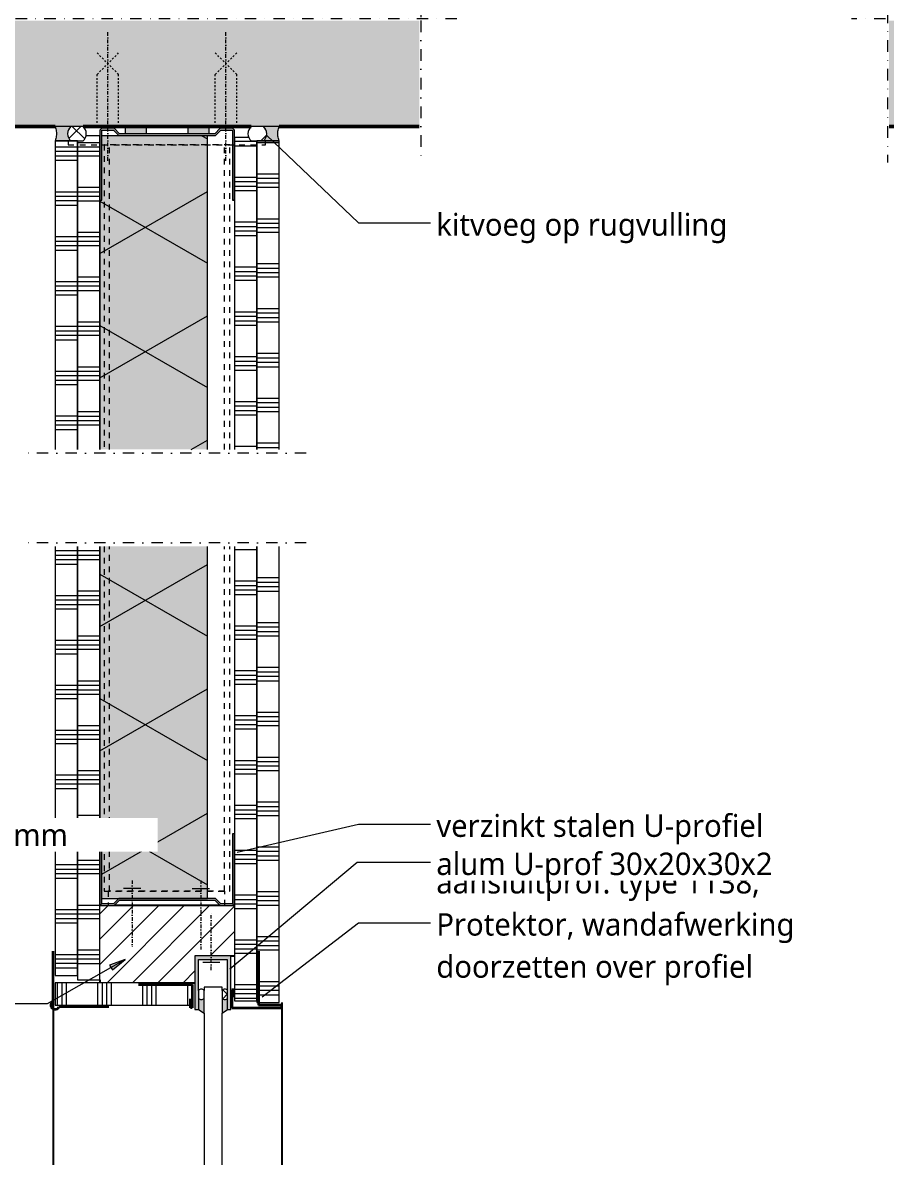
# Model space of a CAD drawing. Header units: millimetres. Extents: x -14863 to -6053, y 1430 to 7872.
# Drawn here: x -11888 to -11406, y 5302 to 5934 of the extents above; entities that cross this region are included whole.
import ezdxf

# ---------------------------------------------------------------- set-up
doc = ezdxf.new("R2010")
doc.units = ezdxf.units.MM
for name, pattern in [('Dash', [6.35, 3.175, -3.175]), ('Dash dot', [15.875, 6.35, -4.7625, 0, -4.7625]), ('Streep 1_1', [2, 1, -1]), ('Streep-stip _ detail', [4, 2, -1, 0, -1])]:
    doc.linetypes.add(name, pattern=pattern)
for name, color, linetype, lineweight in [('A-ANNO-IDEN', 131, 'Continuous', 18), ('A-DETL', 90, 'Continuous', 18), ('A-DETL-GENF', 92, 'Continuous', 18), ('A-DETL-GENF-HDLN', 1, 'Dash', 18), ('A-DETL-MBND', 5, 'Continuous', 25), ('G-ANNO-TEXT', 231, 'Continuous', 13)]:
    doc.layers.add(name, color=color, linetype=linetype, lineweight=lineweight)
doc.styles.add('Segoe UI_2', font='segoeui.ttf', dxfattribs={"height": 12.5})

# ---------------------------------------------------------------- blocks, each defined once
blk = doc.blocks.new('42 isolatie - Type 1-3760045-32_1 Binnenkozijnen - hout')
at = {"layer": 'A-DETL-GENF'}
h = blk.add_hatch(color=256, dxfattribs=at)
h.paths.add_polyline_path([(425.28, 52.4), (425.28, 60.8), (229.15, 60.8), (229.15, 0.8), (389.28, 0.8), (389.28, 1.8), (425.28, 1.8), (425.28, 11.8)])
h.paths.add_polyline_path([(175.15, 60.8), (0.28, 60.8), (0.28, 1.8), (36.17, 1.8), (36.17, 0.8), (175.15, 0.8)])
at = {"layer": 'A-DETL-GENF', "lineweight": 13}
h = blk.add_hatch(dxfattribs=at)
h.set_pattern_fill('FP_19', color=256, style=0, pattern_type=2)
h.set_pattern_definition([(60, (0, 60.8), (-51.9615, 30), []), (120, (0, 60.8), (-51.9615, -30), [])])
h.paths.add_polyline_path([(425.28, 60.8), (229.15, 60.8), (229.15, 0.8), (389.28, 0.8), (389.28, 1.8), (425.28, 1.8), (425.28, 52.4)])
h.paths.add_polyline_path([(175.15, 60.8), (0.28, 60.8), (0.28, 1.8), (36.17, 1.8), (36.17, 0.8), (175.15, 0.8)])
at = {"layer": 'A-DETL-GENF'}
for p, q in [((175.15, 60.8), (0.28, 60.8)), ((0.28, 60.8), (0.28, 1.8)), ((175.15, 60.8), (0.28, 60.8)), ((0.28, 60.8), (0.28, 1.8)), ((425.28, 60.8), (229.15, 60.8)), ((425.28, 60.8), (229.15, 60.8)), ((425.28, 11.39), (425.28, 60.8)), ((425.28, 1.8), (425.28, 11.39)), ((425.28, 1.8), (425.28, 11.39)), ((0.28, 0.8), (36.17, 0.8)), ((36.17, 0.8), (175.15, 0.8)), ((229.15, 0.8), (389.28, 0.8)), ((389.28, 0.8), (425.28, 0.8))]:
    blk.add_line(p, q, dxfattribs=at)
blk = doc.blocks.new('40  gipsplaat - D12_5-2957680-32_1 Binnenkozijnen - hout')
at = {"layer": 'A-DETL-GENF', "lineweight": 13}
h = blk.add_hatch(dxfattribs=at)
h.set_pattern_fill('FP_207', color=256, style=0, pattern_type=2)
h.set_pattern_definition([(90, (5859.785, 11769.46), (-25, 1e-15), []), (90, (5857.285, 11769.46), (-25, 1e-15), []), (90, (5854.785, 11769.46), (-25, 1e-15), []), (90, (5852.285, 11769.46), (-25, 1e-15), [])])
h.paths.add_polyline_path([(481.04, 12.5), (227.83, 12.5), (227.83, 0), (481.04, 0)])
h.paths.add_polyline_path([(173.83, 0), (173.83, 12.5), (1.85, 12.5), (1.85, 9.36), (0.88, 8.51), (0, 8.04), (0, 0), (89.75, 0)])
at = {"layer": 'A-DETL-GENF'}
for p, q in [((0, 8.04), (0, 0)), ((0, 8.04), (0, 0)), ((173.83, 12.5), (1.85, 12.5)), ((481.04, 12.5), (227.83, 12.5)), ((481.04, 0), (481.04, 12.5)), ((481.04, 0), (481.04, 12.5)), ((0, 0), (34.85, 0)), ((34.85, 0), (173.83, 0)), ((34.85, 0), (173.83, 0)), ((227.83, 0), (387.96, 0)), ((227.83, 0), (387.96, 0)), ((387.96, 0), (426.96, 0)), ((426.96, 0), (481.04, 0)), ((426.96, 0), (481.04, 0))]:
    blk.add_line(p, q, dxfattribs=at)
blk = doc.blocks.new('40  gipsplaat - D12_5-2957681-32_1 Binnenkozijnen - hout')
at = {"layer": 'A-DETL-GENF', "lineweight": 13}
h = blk.add_hatch(dxfattribs=at)
h.set_pattern_fill('FP_208', color=256, style=0, pattern_type=2)
h.set_pattern_definition([(90, (5857.94, 11756.96), (-25, 1e-15), []), (90, (5855.44, 11756.96), (-25, 1e-15), []), (90, (5852.94, 11756.96), (-25, 1e-15), []), (90, (5850.44, 11756.96), (-25, 1e-15), [])])
h.paths.add_polyline_path([(480.07, 12.5), (225.98, 12.5), (225.98, 0), (480.07, 0)])
h.paths.add_polyline_path([(171.98, 0), (171.98, 12.5), (0, 12.5), (0, 0), (87.91, 0)])
at = {"layer": 'A-DETL-GENF'}
for p, q in [((171.98, 12.5), (0, 12.5)), ((0, 12.5), (0, 0)), ((171.98, 12.5), (0, 12.5)), ((480.07, 12.5), (225.98, 12.5)), ((480.07, 12.5), (225.98, 12.5)), ((480.07, 0), (480.07, 12.5)), ((480.07, 0), (480.07, 12.5)), ((0, 0), (171.98, 0)), ((0, 0), (171.98, 0)), ((225.98, 0), (480.07, 0)), ((225.98, 0), (480.07, 0))]:
    blk.add_line(p, q, dxfattribs=at)
blk = doc.blocks.new('40  gipsplaat - D12_5-2957682-32_1 Binnenkozijnen - hout')
at = {"layer": 'A-DETL-GENF', "lineweight": 13}
h = blk.add_hatch(dxfattribs=at)
h.set_pattern_fill('FP_209', color=256, style=0, pattern_type=2)
h.set_pattern_definition([(270, (-5390.41, -11844.46), (25, 1e-15), []), (270, (-5387.91, -11844.46), (25, 1e-15), []), (270, (-5385.41, -11844.46), (25, 1e-15), []), (270, (-5382.91, -11844.46), (25, 1e-15), [])])
h.paths.add_polyline_path([(0, 0), (241.55, 0), (241.55, 12.5), (0, 12.5)])
h.paths.add_polyline_path([(295.55, 0), (470.42, 0), (470.42, 7.71), (469.63, 7.9), (468.49, 8.51), (467.53, 9.36), (467.53, 12.5), (295.55, 12.5)])
at = {"layer": 'A-DETL-GENF'}
for p, q in [((2.49, 12.5), (0, 12.5)), ((0, 12.5), (0, 0)), ((2.49, 12.5), (0, 12.5)), ((0, 12.5), (0, 0)), ((241.55, 12.5), (2.49, 12.5)), ((467.53, 12.5), (295.55, 12.5)), ((470.42, 0), (470.42, 7.71)), ((470.42, 0), (470.42, 7.71)), ((0, 0), (42.42, 0)), ((0, 0), (42.42, 0)), ((42.42, 0), (81.42, 0)), ((81.42, 0), (241.55, 0)), ((81.42, 0), (241.55, 0)), ((295.55, 0), (434.53, 0)), ((295.55, 0), (434.53, 0)), ((434.53, 0), (470.42, 0))]:
    blk.add_line(p, q, dxfattribs=at)
blk = doc.blocks.new('40  gipsplaat - D12_5-2957683-32_1 Binnenkozijnen - hout')
at = {"layer": 'A-DETL-GENF', "lineweight": 13}
h = blk.add_hatch(dxfattribs=at)
h.set_pattern_fill('FP_210', color=256, style=0, pattern_type=2)
h.set_pattern_definition([(270, (-5392.9, -11856.96), (25, 1e-15), []), (270, (-5390.4, -11856.96), (25, 1e-15), []), (270, (-5387.9, -11856.96), (25, 1e-15), []), (270, (-5385.4, -11856.96), (25, 1e-15), [])])
h.paths.add_polyline_path([(0, 0), (239.06, 0), (239.06, 12.5), (0, 12.5), (0, 12.25)])
h.paths.add_polyline_path([(293.06, 12.5), (293.06, 0), (465.04, 0), (465.04, 12.5), (377.13, 12.5)])
at = {"layer": 'A-DETL-GENF'}
for p, q in [((239.06, 12.5), (0, 12.5)), ((0, 12.5), (0, 0)), ((239.06, 12.5), (0, 12.5)), ((0, 12.5), (0, 0)), ((465.04, 12.5), (293.06, 12.5)), ((465.04, 12.5), (293.06, 12.5)), ((465.04, 0), (465.04, 12.5)), ((0, 0), (239.06, 0)), ((0, 0), (239.06, 0)), ((293.06, 0), (465.04, 0)), ((293.06, 0), (465.04, 0))]:
    blk.add_line(p, q, dxfattribs=at)
blk = doc.blocks.new('22 metalstud profiel - 75 mm hor-2069737-32_1 Binnenkozijnen - hout')
at = {"layer": 'A-DETL-GENF'}
for points in [[(-36.5, -40), (-36.5, -1), (-29.91, -1), (-26.91, -4), (26.91, -4), (29.91, -1), (36.5, -1), (36.5, -40), (37.5, -40), (37.5, -1), (36.5, 0), (29.5, 0), (26.5, -3), (-26.5, -3), (-29.5, 0), (-36.5, 0), (-37.5, -1), (-37.5, -40)], [(-11.5, -3), (-11.5, 1), (-23.5, 1), (-23.5, -3)], [(23.5, -3), (23.5, 1), (11.5, 1), (11.5, -3)]]:
    blk.add_hatch(color=256, dxfattribs=at).paths.add_polyline_path(points)
for p, q in [((-36.5, 0), (-37.5, -1)), ((-29.5, 0), (-36.5, 0)), ((-26.5, -3), (-29.5, 0)), ((-23.5, 1), (-23.5, -3)), ((-11.5, -3), (-11.5, 1)), ((11.5, 1), (11.5, -3)), ((23.5, -3), (23.5, 1)), ((29.5, 0), (26.5, -3)), ((36.5, 0), (29.5, 0)), ((37.5, -1), (36.5, 0)), ((-37.5, -1), (-37.5, -40)), ((-36.5, -40), (-36.5, -1)), ((-36.5, -1), (-29.91, -1)), ((-29.91, -1), (-26.91, -4)), ((-26.91, -4), (26.91, -4)), ((26.5, -3), (-26.5, -3)), ((26.91, -4), (29.91, -1)), ((29.91, -1), (36.5, -1)), ((36.5, -1), (36.5, -40)), ((37.5, -40), (37.5, -1)), ((-37.5, -40), (-36.5, -40)), ((36.5, -40), (37.5, -40)), ((37.5, -40), (36.5, -40))]:
    blk.add_line(p, q, dxfattribs=at)
blk = doc.blocks.new('22 metalstud profiel - 75 mm hor-V100-32_1 Binnenkozijnen - hout')
at = {"layer": 'A-DETL-GENF'}
blk.add_hatch(color=256, dxfattribs=at).paths.add_polyline_path([(-29.5, 0), (-26.5, 3), (26.5, 3), (29.5, 0), (36.5, 0), (37.5, 1), (37.5, 40), (36.5, 40), (36.5, 1), (29.91, 1), (26.91, 4), (-26.91, 4), (-29.91, 1), (-36.5, 1), (-36.5, 40), (-37.5, 40), (-37.5, 1), (-36.5, 0)])
for p, q in [((-36.5, 40), (-37.5, 40)), ((-37.5, 40), (-37.5, 1)), ((-36.5, 1), (-36.5, 40)), ((36.5, 40), (36.5, 1)), ((37.5, 40), (36.5, 40)), ((37.5, 40), (36.5, 40)), ((37.5, 1), (37.5, 40)), ((-37.5, 1), (-36.5, 0)), ((-29.91, 1), (-36.5, 1)), ((-26.91, 4), (-29.91, 1)), ((-29.5, 0), (-26.5, 3)), ((26.91, 4), (-26.91, 4)), ((-26.5, 3), (26.5, 3)), ((26.5, 3), (29.5, 0)), ((29.91, 1), (26.91, 4)), ((36.5, 1), (29.91, 1)), ((36.5, 0), (37.5, 1)), ((-36.5, 0), (-29.5, 0)), ((29.5, 0), (36.5, 0))]:
    blk.add_line(p, q, dxfattribs=at)
blk = doc.blocks.new('23 vloerweergave - 23 DI vloerweergave s e-V101-32_1 Binnenkozijnen - hout')
at = {"layer": 'A-DETL-GENF', "linetype": 'Dash dot'}
blk.add_hatch(color=256, dxfattribs=at).paths.add_polyline_path([(98.94, 0), (149, 0), (149, 59), (-149, 59), (-149, 0), (71, 0)])
for p, q in [((-150, 80), (-150, -20)), ((150, 80), (150, 61)), ((-151, 60), (-170, 60)), ((170, 60), (-149, 60)), ((150, 59), (150, -20))]:
    blk.add_line(p, q, dxfattribs=at)
at = {"layer": 'A-DETL-GENF', "lineweight": 50}
for p, q in [((-149, 0), (-54, 0)), ((-38.36, 0), (55.36, 0)), ((71, 0), (149, 0))]:
    blk.add_line(p, q, dxfattribs=at)
blk = doc.blocks.new('30 glas - D10-2739134-32_1 Binnenkozijnen - hout')
at = {"layer": 'A-DETL-GENF'}
for p, q in [((1.39, 0), (0, 0)), ((0, 0), (0, -10)), ((184.83, 0), (13.95, 0)), ((368.77, 0), (238.83, 0)), ((383.17, 0), (381.34, 0)), ((383.17, -10), (383.17, 0)), ((0, -10), (1.39, -10)), ((13.95, -10), (184.83, -10)), ((238.83, -10), (368.77, -10)), ((381.34, -10), (383.17, -10))]:
    blk.add_line(p, q, dxfattribs=at)
blk = doc.blocks.new('30 alum U-profiel - 30x20x30x2-2415204-32_1 Binnenkozijnen - hout')
at = {"layer": 'A-DETL-GENF', "lineweight": 13}
blk.add_hatch(color=256, dxfattribs=at).paths.add_polyline_path([(10, 30), (8, 30), (8, 2), (-8, 2), (-8, 19.16), (-8.2, 19.34), (-8.2, 29.95), (-8.2, 30), (-10, 30), (-10, 0), (10, 0), (10, 23.28)])
for p, q in [((-8.2, 30), (-10, 30)), ((-10, 30), (-10, 0)), ((10, 30), (8, 30)), ((10, 0), (10, 30)), ((-8, 2), (-8, 19.16)), ((8, 19.34), (8, 2)), ((-10, 0), (10, 0)), ((8, 2), (-8, 2))]:
    blk.add_line(p, q, dxfattribs=at)
blk = doc.blocks.new('40  gipsplaat - D12_5-2957684-32_1 Binnenkozijnen - hout')
at = {"layer": 'A-DETL-GENF', "lineweight": 13}
h = blk.add_hatch(dxfattribs=at)
h.set_pattern_fill('FP_213', color=256, style=0, pattern_type=2)
h.set_pattern_definition([(90, (11879.46, -5398.828), (-25, 1e-15), []), (90, (11881.96, -5398.828), (-25, 1e-15), []), (90, (11884.46, -5398.828), (-25, 1e-15), []), (90, (11886.96, -5398.828), (-25, 1e-15), [])])
h.paths.add_polyline_path([(76.5, -12.5), (76.5, 0), (0, 0), (0, -12.5), (0.25, -12.5)])
at = {"layer": 'A-DETL-GENF'}
for p, q in [((76.5, 0), (0, 0)), ((0, 0), (0, -12.5)), ((76.5, 0), (0, 0)), ((0, 0), (0, -12.5)), ((76.5, -12.5), (76.5, 0)), ((76.5, -12.5), (76.5, 0)), ((0, -12.5), (76.5, -12.5)), ((0, -12.5), (76.5, -12.5))]:
    blk.add_line(p, q, dxfattribs=at)
blk = doc.blocks.new('42 stucstopprofiel droogbouw - type 1131-4980358-32_1 Binnenkozijnen - hout')
at = {"layer": 'A-DETL-GENF', "lineweight": 35}
for p, q in [((-30, -1), (0, -1)), ((0, -1), (0, -14)), ((-0.99, -14), (-0.99, -9)), ((0, -14), (-0.99, -14))]:
    blk.add_line(p, q, dxfattribs=at)
blk = doc.blocks.new('30 kitvoeg op rugvulling - schuine kitvoeg 4mm-V103-32_1 Binnenkozijnen - hout')
at = {"layer": 'A-DETL-GENF', "lineweight": 13}
h = blk.add_hatch(dxfattribs=at)
h.set_pattern_fill('FP_215', color=256, style=0, pattern_type=2)
h.set_pattern_definition([(45, (11789.414, -5383.875), (-10.606602, 10.606602), []), (135, (11789.414, -5383.875), (-10.606602, -10.606602), [])])
h.paths.add_polyline_path([(1.29, 5.63), (1.79, 5.63), (2.27, 5.75), (2.71, 5.98), (3.08, 6.31), (3.08, 10.61), (2.71, 10.94), (2.27, 11.17), (1.79, 11.29), (1.29, 11.29), (0.81, 11.17), (0.37, 10.94), (0, 10.61), (0, 6.31), (0.37, 5.98), (0.81, 5.75)])
blk.add_hatch(color=256, dxfattribs=at).paths.add_polyline_path([(3.08, -1.95), (3.08, 6.31), (2.71, 5.98), (2.27, 5.75), (1.79, 5.63), (1.29, 5.63), (0.81, 5.75), (0.37, 5.98), (0, 6.31), (0, 0), (2.27, -1.44)])
for p, q in [((0, 10.61), (0, 6.31)), ((3.08, 6.31), (3.08, 10.61))]:
    blk.add_line(p, q, dxfattribs=at)
at = {"layer": 'A-DETL-GENF'}
for p, q in [((0, 6.31), (0, 0)), ((0, 0), (3.08, -1.95)), ((3.08, -1.95), (3.08, 6.31))]:
    blk.add_line(p, q, dxfattribs=at)
at = {"layer": 'A-DETL-GENF', "lineweight": 13}
for centre, start, end in [((1.54, 9.26), 41.40962, 138.59038), ((1.54, 7.66), 221.40962, 318.59038)]:
    blk.add_arc(centre, 2.05, start, end, dxfattribs=at)
blk = doc.blocks.new('30 kitvoeg op rugvulling - schuine kitvoeg 4mm-V104-32_1 Binnenkozijnen - hout')
at = {"layer": 'A-DETL-GENF', "lineweight": 13}
blk.add_hatch(color=256, dxfattribs=at).paths.add_polyline_path([(3.08, 1.95), (0, 0), (0, -6.31), (0.37, -5.98), (0.81, -5.75), (1.29, -5.63), (1.79, -5.63), (2.27, -5.75), (2.71, -5.98), (3.08, -6.31), (3.08, -5.63)])
h = blk.add_hatch(dxfattribs=at)
h.set_pattern_fill('FP_216', color=256, style=0, pattern_type=2)
h.set_pattern_definition([(225, (-11773.255, 5383.875), (10.606602, -10.606602), []), (315, (-11773.255, 5383.875), (10.606602, 10.606602), [])])
h.paths.add_polyline_path([(1.29, -5.63), (0.81, -5.75), (0.37, -5.98), (0, -6.31), (0, -10.61), (0.37, -10.94), (0.81, -11.17), (1.29, -11.29), (1.79, -11.29), (2.27, -11.17), (2.71, -10.94), (3.08, -10.61), (3.08, -6.31), (2.71, -5.98), (2.27, -5.75), (1.79, -5.63)])
at = {"layer": 'A-DETL-GENF'}
for p, q in [((3.08, 1.95), (0, 0)), ((3.08, -6.31), (3.08, 1.95)), ((0, 0), (0, -6.31))]:
    blk.add_line(p, q, dxfattribs=at)
at = {"layer": 'A-DETL-GENF', "lineweight": 13}
for p, q in [((0, -6.31), (0, -10.61)), ((3.08, -10.61), (3.08, -6.31))]:
    blk.add_line(p, q, dxfattribs=at)
for centre, start, end in [((1.54, -7.66), 41.40962, 138.59038), ((1.54, -9.26), 221.40962, 318.59038)]:
    blk.add_arc(centre, 2.05, start, end, dxfattribs=at)
blk = doc.blocks.new('42 hoekprofiel droogbouw - type 1078-1546529-32_1 Binnenkozijnen - hout')
at = {"layer": 'A-DETL-GENF', "lineweight": 35}
for p, q in [((-30, 1), (-2.14, 1)), ((1, -2.14), (1, -30))]:
    blk.add_line(p, q, dxfattribs=at)
blk.add_arc((0, 0), 2.37, 295, 155, dxfattribs=at)
blk = doc.blocks.new('28 echthoekig_en_vierkant_Buis_profiel - Ht_70-2424020-32_1 Binnenkozijnen - hout')
at = {"layer": 'A-DETL-GENF-HDLN'}
for p, q in [((0, 0), (0, -70)), ((192.12, 0), (0, 0)), ((415.89, 0), (246.12, 0)), ((415.89, -70), (415.89, 0)), ((0, -3), (192.12, -3)), ((246.12, -3), (415.89, -3)), ((0, -67), (192.12, -67)), ((246.12, -67), (415.89, -67)), ((0, -70), (192.12, -70)), ((246.12, -70), (415.89, -70))]:
    blk.add_line(p, q, dxfattribs=at)
blk = doc.blocks.new('28 kopplaat - 28 DI kopplaat a e-4433614-32_1 Binnenkozijnen - hout')
at = {"layer": 'A-DETL-GENF-HDLN'}
for p, q in [((-55, 0), (-55, -2.21)), ((55, 0), (-55, 0)), ((55, -2.21), (55, 0)), ((-46.8, -10), (46.55, -10))]:
    blk.add_line(p, q, dxfattribs=at)
blk = doc.blocks.new('00 afbreeklijn 2 s l - breed 50-2324431-32_1 Binnenkozijnen - hout')
at = {"layer": 'A-DETL-GENF', "linetype": 'Dash dot'}
for p, q in [((140, 50), (-15, 50)), ((140, 0), (-15, 0))]:
    blk.add_line(p, q, dxfattribs=at)
blk = doc.blocks.new('28 kopplaat - 28 DI kopplaat a e-4433615-32_1 Binnenkozijnen - hout')
at = {"layer": 'A-DETL-GENF-HDLN'}
for p, q in [((-32.5, 0), (-32.5, -8)), ((32.5, 0), (-32.5, 0)), ((32.5, -8), (32.5, 0)), ((-32.5, -8), (32.5, -8))]:
    blk.add_line(p, q, dxfattribs=at)
blk = doc.blocks.new('00 schroef-lijn s l - 00 g schroef-lijn s l-2425632-32_1 Binnenkozijnen - hout')
at = {"layer": 'A-DETL-GENF', "linetype": 'Streep-stip _ detail', "lineweight": 13}
blk.add_line((-6, 0), (31.08, 0), dxfattribs=at)
at = {"layer": 'A-DETL-GENF'}
blk.add_line((-1.5, 4.78), (-1.5, -4.78), dxfattribs=at)
blk = doc.blocks.new('00 schroef-lijn s l - 00 g schroef-lijn s l-2425597-32_1 Binnenkozijnen - hout')
at = {"layer": 'A-DETL-GENF', "linetype": 'Streep-stip _ detail', "lineweight": 13}
blk.add_line((-6, 0), (32.47, 0), dxfattribs=at)
at = {"layer": 'A-DETL-GENF'}
blk.add_line((-1.5, -4.78), (-1.5, 4.78), dxfattribs=at)
blk = doc.blocks.new('30 kitvoeg op rugvulling - holle kitvoeg 10mm-4457914-32_1 Binnenkozijnen - hout')
at = {"layer": 'A-DETL-GENF', "lineweight": 13}
blk.add_hatch(color=256, dxfattribs=at).paths.add_polyline_path([(0, 0), (0, -8.82), (0.96, -7.96), (2.1, -7.36), (3.36, -7.05), (4.64, -7.05), (5.9, -7.36), (7.04, -7.96), (8, -8.82), (8, 0), (5.33, -0.71), (2.67, -0.71), (0.95, -0.25)])
h = blk.add_hatch(dxfattribs=at)
h.set_pattern_fill('FP_221', color=256, style=0, pattern_type=2)
h.set_pattern_definition([(315, (-5867.939, -11869.459), (10.606602, 10.606602), []), (45, (-5867.939, -11869.459), (-10.606602, 10.606602), [])])
h.paths.add_polyline_path([(0, -15.64), (0.96, -16.49), (2.1, -17.1), (3.36, -17.4), (4.64, -17.4), (5.9, -17.1), (7.04, -16.49), (8, -15.64), (8, -8.82), (7.04, -7.96), (5.9, -7.36), (4.64, -7.05), (3.36, -7.05), (2.1, -7.36), (0.96, -7.96), (0, -8.82)])
at = {"layer": 'A-DETL-GENF'}
for p, q in [((0, 0), (0, -8.82)), ((8, -8.82), (8, 0))]:
    blk.add_line(p, q, dxfattribs=at)
at = {"layer": 'A-DETL-GENF', "lineweight": 13}
for p, q in [((0, -8.82), (0, -15.64)), ((8, -15.64), (8, -8.82))]:
    blk.add_line(p, q, dxfattribs=at)
for centre, start, end in [((4, -12.35), 41.40962, 138.59038), ((4, -12.11), 221.40962, 318.59038)]:
    blk.add_arc(centre, 5.33, start, end, dxfattribs=at)
at = {"layer": 'A-DETL-GENF'}
blk.add_open_spline([(8, 0), (7.11, -0.36), (5.33, -0.83), (2.67, -0.83), (0.89, -0.36), (0, 0)], degree=3, dxfattribs=at)
blk = doc.blocks.new('30 kitvoeg op rugvulling - holle kitvoeg 10mm-4457915-32_1 Binnenkozijnen - hout')
at = {"layer": 'A-DETL-GENF', "lineweight": 13}
h = blk.add_hatch(dxfattribs=at)
h.set_pattern_fill('FP_222', color=256, style=0, pattern_type=2)
h.set_pattern_definition([(315, (-5867.939, -11744.459), (10.606602, 10.606602), []), (45, (-5867.939, -11744.459), (-10.606602, 10.606602), [])])
h.paths.add_polyline_path([(0, 15.64), (0, 8.82), (0.96, 7.96), (2.1, 7.36), (3.36, 7.05), (4.64, 7.05), (5.9, 7.36), (7.04, 7.96), (8, 8.82), (8, 15.64), (7.04, 16.49), (5.9, 17.1), (4.64, 17.4), (3.36, 17.4), (2.1, 17.1), (0.96, 16.49)])
blk.add_hatch(color=256, dxfattribs=at).paths.add_polyline_path([(0, 7.96), (0, 0), (2.67, 0.71), (5.33, 0.71), (8, 0), (8, 8.82), (7.04, 7.96), (5.9, 7.36), (4.64, 7.05), (3.36, 7.05), (2.1, 7.36), (0.96, 7.96), (0, 8.82)])
for p, q in [((0, 15.64), (0, 8.82)), ((8, 8.82), (8, 15.64))]:
    blk.add_line(p, q, dxfattribs=at)
at = {"layer": 'A-DETL-GENF'}
for p, q in [((0, 8.82), (0, 0)), ((8, 0), (8, 8.82))]:
    blk.add_line(p, q, dxfattribs=at)
at = {"layer": 'A-DETL-GENF', "lineweight": 13}
for centre, start, end in [((4, 12.11), 41.40962, 138.59038), ((4, 12.35), 221.40962, 318.59038)]:
    blk.add_arc(centre, 5.33, start, end, dxfattribs=at)
at = {"layer": 'A-DETL-GENF'}
blk.add_open_spline([(0, 0), (0.89, 0.36), (2.67, 0.83), (5.33, 0.83), (7.11, 0.36), (8, 0)], degree=3, dxfattribs=at)
blk = doc.blocks.new('00 schroef-lijn s l - 00 g schroef-lijn s l-2425718-32_1 Binnenkozijnen - hout')
at = {"layer": 'A-DETL-GENF', "linetype": 'Streep-stip _ detail', "lineweight": 13}
blk.add_line((-6, 0), (26.05, 0), dxfattribs=at)
at = {"layer": 'A-DETL-GENF'}
blk.add_line((-1.5, 4.78), (-1.5, -4.78), dxfattribs=at)
blk = doc.blocks.new('42 aansluitprofiel droogbouw 1138 - type 1313-2413284-32_1 Binnenkozijnen - hout')
at = {"layer": 'A-DETL-GENF', "lineweight": 35}
for p, q in [((0, 14), (-1.5, 14)), ((-1.5, 14), (-1.5, 1)), ((0, -13.89), (0, 14)), ((-31.5, 1), (-1.5, 1)), ((-10, -12.89), (-10, -13.89)), ((-10, -12.89), (-6, -12.89)), ((-10, -13.89), (0, -13.89))]:
    blk.add_line(p, q, dxfattribs=at)
blk = doc.blocks.new('00 slaganker a e - M10-4336641-32_1 Binnenkozijnen - hout')
at = {"layer": 'A-DETL-GENF', "linetype": 'Streep-stip _ detail', "lineweight": 13}
blk.add_line((-19.14, 0), (53, 0), dxfattribs=at)
at = {"layer": 'A-DETL-GENF', "linetype": 'Streep 1_1', "lineweight": 13}
for p, q in [((0, 6), (29, 6)), ((29, 6), (41, -6)), ((29, -6), (41, 6)), ((0, -6), (29, -6))]:
    blk.add_line(p, q, dxfattribs=at)
blk = doc.blocks.new('00 slaganker a e - M10-4336642-32_1 Binnenkozijnen - hout')
at = {"layer": 'A-DETL-GENF', "linetype": 'Streep-stip _ detail', "lineweight": 13}
blk.add_line((-19.14, 0), (53, 0), dxfattribs=at)
at = {"layer": 'A-DETL-GENF', "linetype": 'Streep 1_1', "lineweight": 13}
for p, q in [((0, 6), (29, 6)), ((29, -6), (41, 6)), ((29, 6), (41, -6)), ((0, -6), (29, -6))]:
    blk.add_line(p, q, dxfattribs=at)

msp = doc.modelspace()

# ---------------------------------------------------------------- hatches: boundary and pattern name
at = {"layer": 'A-DETL-GENF', "lineweight": 13}
h = msp.add_hatch(dxfattribs=at)
h.set_pattern_fill('FP_129', color=9, style=0, pattern_type=2)
h.set_pattern_definition([(45, (0, 0), (-7.071068, 7.071068), [])])
h.paths.add_polyline_path([(-11792.95, 5398.83), (-11791.46, 5398.83), (-11791.46, 5413.83), (-11769.46, 5413.83), (-11769.46, 5441.83), (-11844.46, 5441.83), (-11844.46, 5398.83)])
at = {"layer": 'G-ANNO-TEXT'}
msp.add_hatch(color=7, dxfattribs=at).paths.add_polyline_path([(-11830.41, 5411.74), (-11839.02, 5408.68), (-11837.45, 5405.92)])

# ---------------------------------------------------------------- linework, layer by layer
at = {"layer": 'A-ANNO-IDEN'}
for p, q in [((-11751.51, 5871.18), (-11700.24, 5822.18)), ((-11700.24, 5822.18), (-11658.83, 5822.18)), ((-11862.18, 5480.23), (-11860.86, 5482.02)), ((-11767.98, 5471.59), (-11700.24, 5487.17)), ((-11700.24, 5487.17), (-11658.83, 5487.17)), ((-11772.04, 5406.55), (-11701.09, 5465.92)), ((-11753.91, 5391.01), (-11700.24, 5432.2)), ((-11700.24, 5432.2), (-11658.83, 5432.17))]:
    msp.add_line(p, q, dxfattribs=at)
at = {"layer": 'A-DETL', "lineweight": 25}
for p, q in [((-11843.46, 5441.83), (-11844.46, 5441.83)), ((-11777.46, 5441.83), (-11836.46, 5441.83)), ((-11769.46, 5441.83), (-11770.46, 5441.83)), ((-11771.46, 5413.83), (-11769.46, 5413.83)), ((-11844.46, 5400.41), (-11844.46, 5398.83)), ((-11792.95, 5398.83), (-11791.46, 5398.83))]:
    msp.add_line(p, q, dxfattribs=at)
at = {"layer": 'A-DETL-MBND'}
for p, q in [((-11870.46, 5402.87), (-11870.46, 5251.98)), ((-11742.96, 5387.87), (-11742.96, 5251.98))]:
    msp.add_line(p, q, dxfattribs=at)
at = {"layer": 'G-ANNO-TEXT', "color": 7}
for p, q in [((-11830.41, 5411.74), (-11873.8, 5387.1)), ((-11830.41, 5411.74), (-11839.02, 5408.68)), ((-11839.02, 5408.68), (-11837.45, 5405.92)), ((-11837.45, 5405.92), (-11830.41, 5411.74)), ((-11873.8, 5387.1), (-11941.76, 5387.1))]:
    msp.add_line(p, q, dxfattribs=at)

# ---------------------------------------------------------------- block references
at = {"layer": 'A-DETL-GENF', "linetype": 'Dash dot'}
for name, p in [('23 vloerweergave - 23 DI vloerweergave s e-V101-32_1 Binnenkozijnen - hout', (-11815.46, 5875.94)), ('23 vloerweergave - 23 DI vloerweergave s e-V101-32_1 Binnenkozijnen - hout', (-11255.46, 5875.94)), ('00 afbreeklijn 2 s l - breed 50-2324431-32_1 Binnenkozijnen - hout', (-11869.46, 5643.96))]:
    msp.add_blockref(name, p, dxfattribs=at)
at = {"layer": 'A-DETL-GENF', "linetype": 'Streep 1_1', "lineweight": 13}
for name, p, rotation in [('00 slaganker a e - M10-4336642-32_1 Binnenkozijnen - hout', (-11840.01, 5875.94), 90.0000000000001), ('00 slaganker a e - M10-4336641-32_1 Binnenkozijnen - hout', (-11774.16, 5875.94), 89.99999999999991)]:
    msp.add_blockref(name, p, dxfattribs=dict(at, rotation=rotation))
at = {"layer": 'A-DETL-GENF', "lineweight": 13}
for name, p, rotation in [('30 kitvoeg op rugvulling - holle kitvoeg 10mm-4457914-32_1 Binnenkozijnen - hout', (-11869.46, 5867.94), 89.99999999999991), ('30 kitvoeg op rugvulling - holle kitvoeg 10mm-4457915-32_1 Binnenkozijnen - hout', (-11744.46, 5867.94), 90.0000000000001), ('30 alum U-profiel - 30x20x30x2-2415204-32_1 Binnenkozijnen - hout', (-11781.46, 5413.83), 180), ('30 kitvoeg op rugvulling - schuine kitvoeg 4mm-V104-32_1 Binnenkozijnen - hout', (-11773.26, 5383.87), 180)]:
    msp.add_blockref(name, p, dxfattribs=dict(at, rotation=rotation))
at = {"layer": 'A-DETL-GENF'}
for name, p in [('22 metalstud profiel - 75 mm hor-2069737-32_1 Binnenkozijnen - hout', (-11806.96, 5874.94)), ('22 metalstud profiel - 75 mm hor-V100-32_1 Binnenkozijnen - hout', (-11806.96, 5441.83)), ('40  gipsplaat - D12_5-2957684-32_1 Binnenkozijnen - hout', (-11869.46, 5398.83))]:
    msp.add_blockref(name, p, dxfattribs=at)
for name, p, rotation in [('40  gipsplaat - D12_5-2957683-32_1 Binnenkozijnen - hout', (-11856.96, 5402.9), 89.99999999999952), ('40  gipsplaat - D12_5-2957682-32_1 Binnenkozijnen - hout', (-11844.46, 5400.41), 89.99999999999945), ('42 isolatie - Type 1-3760045-32_1 Binnenkozijnen - hout', (-11845.26, 5871.11), 270), ('40  gipsplaat - D12_5-2957680-32_1 Binnenkozijnen - hout', (-11769.46, 5869.78), 269.9999999999994), ('40  gipsplaat - D12_5-2957681-32_1 Binnenkozijnen - hout', (-11756.96, 5867.94), 269.9999999999993), ('00 schroef-lijn s l - 00 g schroef-lijn s l-2425632-32_1 Binnenkozijnen - hout', (-11826.49, 5449.84), 270), ('00 schroef-lijn s l - 00 g schroef-lijn s l-2425597-32_1 Binnenkozijnen - hout', (-11788.22, 5449.84), 270), ('00 schroef-lijn s l - 00 g schroef-lijn s l-2425718-32_1 Binnenkozijnen - hout', (-11782.34, 5411.83), 90), ('30 glas - D10-2739134-32_1 Binnenkozijnen - hout', (-11786.33, 5013.15), 90.00000000000017)]:
    msp.add_blockref(name, p, dxfattribs=dict(at, rotation=rotation))
at = {"layer": 'A-DETL-GENF', "lineweight": 35}
for name, p, rotation in [('42 hoekprofiel droogbouw - type 1078-1546529-32_1 Binnenkozijnen - hout', (-11869.46, 5386.33), 180), ('42 aansluitprofiel droogbouw 1138 - type 1313-2413284-32_1 Binnenkozijnen - hout', (-11756.96, 5384.83), 269.999999999997)]:
    msp.add_blockref(name, p, dxfattribs=dict(at, rotation=rotation))
msp.add_blockref('42 stucstopprofiel droogbouw - type 1131-4980358-32_1 Binnenkozijnen - hout', (-11792.95, 5398.83), dxfattribs=at)
at = {"layer": 'A-DETL-GENF', "lineweight": 13}
msp.add_blockref('30 kitvoeg op rugvulling - schuine kitvoeg 4mm-V103-32_1 Binnenkozijnen - hout', (-11789.41, 5383.87), dxfattribs=at)
at = {"layer": 'A-DETL-GENF-HDLN'}
for name, p, rotation in [('28 kopplaat - 28 DI kopplaat a e-4433614-32_1 Binnenkozijnen - hout', (-11807.08, 5865.73), 180), ('28 echthoekig_en_vierkant_Buis_profiel - Ht_70-2424020-32_1 Binnenkozijnen - hout', (-11842.08, 5449.84), 90), ('28 kopplaat - 28 DI kopplaat a e-4433615-32_1 Binnenkozijnen - hout', (-11807.35, 5441.83), 180)]:
    msp.add_blockref(name, p, dxfattribs=dict(at, rotation=rotation))

# ---------------------------------------------------------------- texts
at = {"layer": 'A-ANNO-IDEN', "lineweight": 13, "char_height": 12.5, "attachment_point": 1, "style": 'Segoe UI_2', "bg_fill": 3, "box_fill_scale": 1.25, "bg_fill_color": 9, "bg_fill_true_color": 13158600, "bg_fill_transparency": 0}
for s, insert, width in [('aansluitprof. type 1138;', (-11656.89, 5461.05), 219.6624), ('doorzetten over profiel', (-11656.89, 5414.08), 216.4556)]:
    msp.add_mtext(s, dxfattribs=dict(at, insert=insert, width=width))

# ---------------------------------------------------------------- next in the draw order: linework, layer by layer
at = {"layer": 'A-ANNO-IDEN'}
msp.add_line((-11701.09, 5465.92), (-11658.83, 5465.92), dxfattribs=at)

# ---------------------------------------------------------------- next in the draw order: texts
at = {"layer": 'A-ANNO-IDEN', "lineweight": 13, "char_height": 12.5, "attachment_point": 1, "style": 'Segoe UI_2', "bg_fill": 3, "box_fill_scale": 1.25, "bg_fill_color": 9, "bg_fill_true_color": 13158600, "bg_fill_transparency": 0}
for s, insert, width in [('kitvoeg op rugvulling', (-11656.89, 5827.58), 199.6202), ('verzinkt stalen U-profiel', (-11656.89, 5492.57), 223.6708), ('gipskartonplaat dik 12,5mm', (-12077.16, 5487.41), 261.751), ('Protektor, wandafwerking', (-11656.89, 5437.56), 239.7046)]:
    msp.add_mtext(s, dxfattribs=dict(at, insert=insert, width=width))

# ---------------------------------------------------------------- next in the draw order: texts
at = {"layer": 'A-ANNO-IDEN', "lineweight": 13, "insert": (-11656.89, 5471.32), "char_height": 12.5, "width": 230.4852, "attachment_point": 1, "style": 'Segoe UI_2', "bg_fill": 3, "box_fill_scale": 1.25, "bg_fill_color": 9, "bg_fill_true_color": 13158600, "bg_fill_transparency": 0}
msp.add_mtext('alum U-prof 30x20x30x2', dxfattribs=at)

doc.saveas('drawing.dxf')
